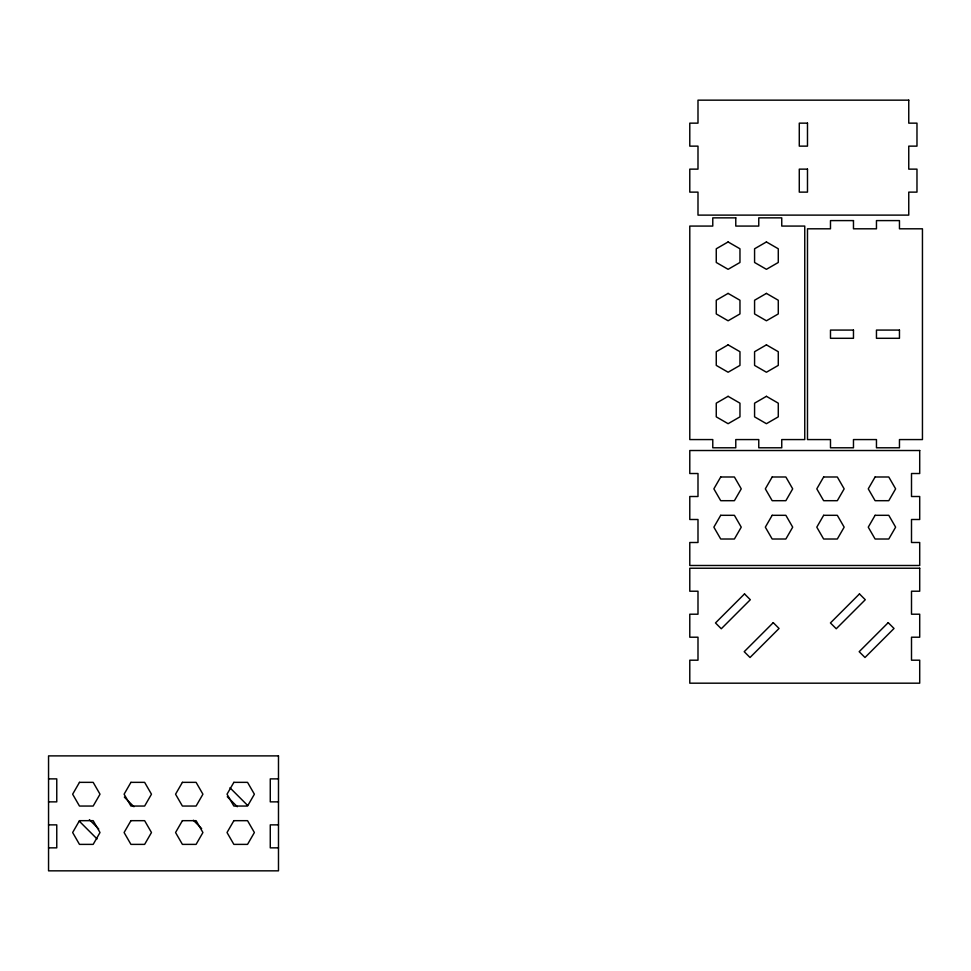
<?xml version="1.0" encoding="UTF-8"?>
<svg xmlns="http://www.w3.org/2000/svg" width="971" height="971" viewBox="0 0 971 971"><rect width="100%" height="100%" fill="white"/><g stroke="black" fill="none" stroke-linecap="round" stroke-linejoin="round"><path stroke-width="1.46" d="M48.55 778.876L56.767 778.876L56.767 801.864L48.55 801.864M278.483 778.876L270.266 778.876L270.266 801.864L278.483 801.864M48.55 824.865L56.767 824.865L56.767 847.853L48.55 847.853M278.483 824.865L270.266 824.865L270.266 847.853L278.483 847.853M229.981 787.797L247.605 805.42M227.275 796.718L237.3 806.731M193.35 820.264L201.652 828.566M124.349 797.13L133.949 806.731M89.381 819.645L98.714 828.979M79.428 821.308L97.051 838.932M79.476 782.347L72.643 794.205L79.476 806.051L93.167 806.051L100.013 794.205L93.167 782.347L79.476 782.347M79.476 820.677L72.643 832.523L79.476 844.382L93.167 844.382L100.013 832.523L93.167 820.677L79.476 820.677M130.939 782.347L124.094 794.205L130.939 806.051L144.63 806.051L151.476 794.205L144.63 782.347L130.939 782.347M130.939 820.677L124.094 832.523L130.939 844.382L144.63 844.382L151.476 832.523L144.63 820.677L130.939 820.677M182.402 782.347L175.557 794.205L182.402 806.051L196.093 806.051L202.927 794.205L196.093 782.347L182.402 782.347M182.402 820.677L175.557 832.523L182.402 844.382L196.093 844.382L202.927 832.523L196.093 820.677L182.402 820.677M233.865 782.347L227.02 794.205L233.865 806.051L247.544 806.051L254.39 794.205L247.544 782.347L233.865 782.347M233.865 820.677L227.02 832.523L233.865 844.382L247.544 844.382L254.39 832.523L247.544 820.677L233.865 820.677M720.713 476.992L713.867 488.85L720.713 500.696L734.404 500.696L741.249 488.85L734.404 476.992L720.713 476.992M720.713 515.31L713.867 527.168L720.713 539.014L734.404 539.014L741.249 527.168L734.404 515.31L720.713 515.31M772.176 476.992L765.33 488.85L772.176 500.696L785.867 500.696L792.7 488.85L785.867 476.992L772.176 476.992M772.176 515.31L765.33 527.168L772.176 539.014L785.867 539.014L792.7 527.168L785.867 515.31L772.176 515.31M823.639 476.992L816.793 488.85L823.639 500.696L837.318 500.696L844.163 488.85L837.318 476.992L823.639 476.992M823.639 515.31L816.793 527.168L823.639 539.014L837.318 539.014L844.163 527.168L837.318 515.31L823.639 515.31M875.102 476.992L868.256 488.85L875.102 500.696L888.781 500.696L895.626 488.85L888.781 476.992L875.102 476.992M875.102 515.31L868.256 527.168L875.102 539.014L888.781 539.014L895.626 527.168L888.781 515.31L875.102 515.31M744.514 593.912L715.481 622.945L721.283 628.759L750.316 599.726L744.514 593.912M773.244 622.654L744.211 651.687L750.025 657.501L779.058 628.468L773.244 622.654M859.469 593.912L830.436 622.945L836.249 628.759L865.282 599.726L859.469 593.912M888.21 622.654L859.177 651.687L864.991 657.501L894.024 628.468L888.21 622.654M728.104 241.949L716.258 248.782L716.258 262.473L728.104 269.319L739.963 262.473L739.963 248.782L728.104 241.949M766.422 241.949L754.576 248.782L754.576 262.473L766.422 269.319L778.281 262.473L778.281 248.782L766.422 241.949M728.104 293.4L716.258 300.245L716.258 313.936L728.104 320.782L739.963 313.936L739.963 300.245L728.104 293.4M766.422 293.4L754.576 300.245L754.576 313.936L766.422 320.782L778.281 313.936L778.281 300.245L766.422 293.4M728.104 344.863L716.258 351.708L716.258 365.399L728.104 372.233L739.963 365.399L739.963 351.708L728.104 344.863M766.422 344.863L754.576 351.708L754.576 365.399L766.422 372.233L778.281 365.399L778.281 351.708L766.422 344.863M728.104 396.326L716.258 403.171L716.258 416.85L728.104 423.696L739.963 416.85L739.963 403.171L728.104 396.326M766.422 396.326L754.576 403.171L754.576 416.85L766.422 423.696L778.281 416.85L778.281 403.171L766.422 396.326M908.759 100.159L697.991 100.159L697.991 123.147L689.786 123.147L689.786 146.136L697.991 146.136L697.991 169.136L689.786 169.136L689.786 192.124L697.991 192.124L697.991 215.113L908.759 215.113L908.759 192.124L916.976 192.124L916.976 169.136L908.759 169.136L908.759 146.136L916.976 146.136L916.976 123.147L908.759 123.147L908.759 100.159M807.484 123.147L799.279 123.147L799.279 146.136L807.484 146.136L807.484 123.147M807.484 169.136L799.279 169.136L799.279 192.124L807.484 192.124L807.484 169.136M735.775 217.856L712.775 217.856L712.775 226.073L689.786 226.073L689.786 439.572L712.775 439.572L712.775 447.789L735.775 447.789L735.775 439.572L758.764 439.572L758.764 447.789L781.752 447.789L781.752 439.572L804.753 439.572L804.753 226.073L781.752 226.073L781.752 217.856L758.764 217.856L758.764 226.073L735.775 226.073L735.775 217.856M853.473 220.599L830.484 220.599L830.484 228.804L807.484 228.804L807.484 439.572L830.484 439.572L830.484 447.789L853.473 447.789L853.473 439.572L876.461 439.572L876.461 447.789L899.462 447.789L899.462 439.572L922.45 439.572L922.45 228.804L899.462 228.804L899.462 220.599L876.461 220.599L876.461 228.804L853.473 228.804L853.473 220.599M853.473 330.079L830.484 330.079L830.484 338.296L853.473 338.296L853.473 330.079M899.462 330.079L876.461 330.079L876.461 338.296L899.462 338.296L899.462 330.079M919.707 450.52L689.786 450.52L689.786 473.52L697.991 473.52L697.991 496.509L689.786 496.509L689.786 519.497L697.991 519.497L697.991 542.498L689.786 542.498L689.786 565.486L919.707 565.486L919.707 542.498L911.502 542.498L911.502 519.497L919.707 519.497L919.707 496.509L911.502 496.509L911.502 473.52L919.707 473.52L919.707 450.52M919.707 568.229L689.786 568.229L689.786 591.218L697.991 591.218L697.991 614.206L689.786 614.206L689.786 637.207L697.991 637.207L697.991 660.195L689.786 660.195L689.786 683.183L919.707 683.183L919.707 660.195L911.502 660.195L911.502 637.207L919.707 637.207L919.707 614.206L911.502 614.206L911.502 591.218L919.707 591.218L919.707 568.229M278.483 755.887L48.55 755.887L48.55 870.841L278.483 870.841L278.483 755.887"/></g></svg>
